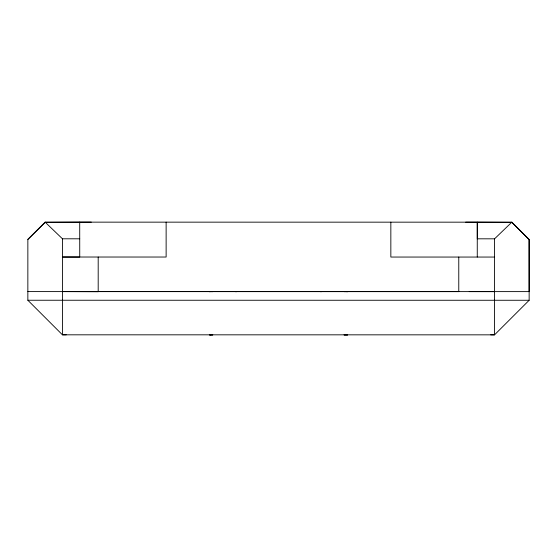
<?xml version="1.0" encoding="UTF-8"?>
<svg xmlns="http://www.w3.org/2000/svg" width="557" height="557" viewBox="0 0 557 557"><rect width="100%" height="100%" fill="white"/><g stroke="black" fill="none" stroke-linecap="round" stroke-linejoin="round"><path stroke-width="0.84" d="M511.841 222.173L494.574 238.821L494.567 334.841L62.44 334.82L27.85 300.244L27.857 239.426L45.138 222.146L511.841 222.173L529.122 239.461L529.15 291.617L62.419 291.603L98.22 291.722M45.138 222.146L62.447 238.8L62.44 334.82L66.241 334.813M91.285 222.139L79.714 222.159L79.735 257.042L62.433 257.021L166.132 257.035L166.132 222.132M98.199 257.035L98.192 291.603L458.773 291.624L458.773 257.055M390.84 222.146L390.84 257.049L494.553 257.055M465.687 222.166L477.265 222.18L477.265 257.055M490.724 334.841L494.546 334.841L529.15 300.272L529.122 239.461M210.226 291.645L209.341 291.652L212.816 291.659M346.739 291.666L347.624 291.666L344.149 291.652M477.265 222.18L511.862 222.361L529.143 239.642M62.447 238.8L79.735 238.8M494.574 238.821L477.293 238.814L477.293 222.361M469.231 291.624L494.574 291.638M27.871 291.59L62.447 291.603M27.871 300.244L529.15 300.272M320.226 291.659L321.702 291.659M235.277 291.666L236.746 291.666M79.714 222.159L45.159 222.334L27.857 239.426M210.226 334.868L209.341 334.868L212.816 334.882L210.226 334.868M347.624 334.882L344.149 334.889L347.624 334.882"/></g></svg>
